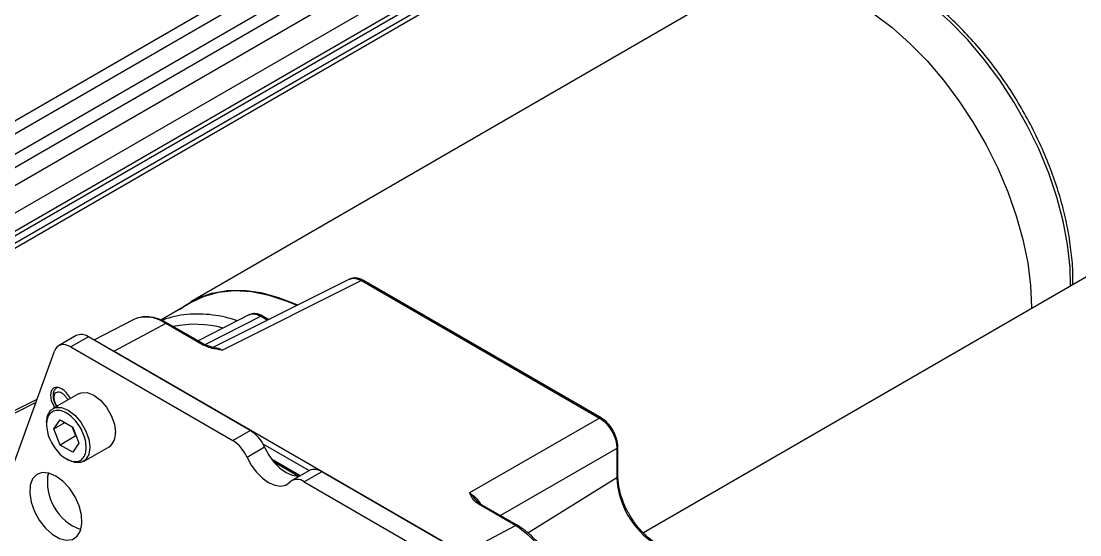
# Model space of a CAD drawing. Header units: inches. Extents: x 0 to 11, y 0 to 8.4.
# Drawn here: x 6.8867 to 7.3329, y 5.4048 to 5.6211 of the extents above; entities that cross this region are included whole.
import ezdxf

# ---------------------------------------------------------------- set-up
doc = ezdxf.new("R2010")
doc.units = ezdxf.units.IN
doc.header["$MEASUREMENT"] = 0

msp = doc.modelspace()

# ---------------------------------------------------------------- linework, layer by layer
at = {"color": 7, "linetype": 'Continuous', "lineweight": 25}
for p, q in [((7.711625982260929, 6.056880932750847), (6.760835716096055, 5.508001395323239)), ((7.716448307160246, 6.054097063842786), (6.765658040995373, 5.50521752641518)), ((7.723814002797607, 6.049844938260376), (6.775337162936999, 5.502300913411038)), ((7.728636327696925, 6.047061069352317), (6.780159487836317, 5.499517044502979)), ((7.731047490146583, 6.040846548765726), (6.784434158664017, 5.494378304404401)), ((7.734730337965263, 6.031354391325356), (6.794496922852781, 5.488569194288614)), ((7.737141500414922, 6.025139870738766), (6.801085019984748, 5.484765966768304)), ((7.734730337965265, 6.021709219060235), (6.802850792217397, 5.483746608156054)), ((7.731047490146583, 6.016469187202275), (6.8055478607688, 5.482189623622677)), ((7.728636327696925, 6.013038535523743), (6.807313633001449, 5.481170265010426)), ((7.185801075702225, 5.634384362467136), (6.958112692160159, 5.502942656463682)), ((7.365524049253808, 5.53063249825633), (7.148930454839013, 5.405595677684229)), ((7.025361924419654, 5.512580203683373), (6.967481507517168, 5.483676751802035)), ((7.030109711890382, 5.511828334621424), (6.971480620938848, 5.482551021155987)), ((7.030109711890382, 5.511828334621424), (7.130371583022876, 5.453948388425931)), ((7.131163719182108, 5.454007987340917), (7.030901848049615, 5.511887933536411)), ((6.958321008562792, 5.502581802771023), (6.945524585965573, 5.495194585246995)), ((6.933822638700812, 5.495368813821919), (6.91734158724491, 5.48677194559802)), ((6.947658125984152, 5.493768798811203), (6.925855666897565, 5.482061695952671)), ((6.935172936179997, 5.495945936162613), (6.933822638700812, 5.495368813821919)), ((6.963400136030411, 5.484681129847971), (6.947658125984152, 5.493768798811203)), ((6.964192272189643, 5.484740728762957), (6.948450262143384, 5.493828397726189)), ((6.982904682405882, 5.497507897126394), (6.96121472131438, 5.486459632295356)), ((6.98776125711652, 5.49680943794704), (6.964134000322151, 5.484774368396021)), ((6.983296127723565, 5.497605074499096), (6.982725332301042, 5.49741626725278)), ((6.98776125711652, 5.49680943794704), (6.990552955824153, 5.495197824587278)), ((6.991033045086911, 5.495437564341195), (6.988553393275753, 5.496869036862027)), ((6.909766412657548, 5.488654247176885), (6.902400717020188, 5.484402121594475)), ((6.914974322723361, 5.488138538317564), (6.907608627086002, 5.483886412735159)), ((6.983240268430681, 5.448729446706875), (6.914974322723361, 5.488138538317564)), ((6.96846876613107, 5.483357846948756), (6.964197941108332, 5.48473741133855)), ((6.882152354728977, 5.430829802962664), (6.900644225038667, 5.482170406389096)), ((6.907608627086002, 5.483886412735159), (6.975874572793321, 5.444477321124471)), ((6.923143049567528, 5.483422832687049), (6.925855666897565, 5.482061695952671)), ((6.925684719867331, 5.481955557654801), (6.925855666897565, 5.482061695952671)), ((6.925855666897565, 5.482061695952671), (7.073169579644762, 5.397019184304471)), ((6.971480620915738, 5.482551021144446), (6.96891817901108, 5.48318799131741)), ((6.901913400859645, 5.466945073383851), (6.901704695765178, 5.466812384229062)), ((6.910833353665586, 5.464200880061392), (6.900020512469943, 5.457958759706414)), ((6.893288289202741, 5.461747475757537), (6.865229729373545, 5.447736014242857)), ((6.892849435778494, 5.460529048457364), (6.866157864609656, 5.447200213175897)), ((6.900413696431563, 5.449439017534448), (6.903061349425208, 5.453222043470417)), ((6.903061349425208, 5.453222043470417), (6.908368572741195, 5.45016619398099)), ((7.130371583022876, 5.453948388425931), (7.075699071202486, 5.422386990421312)), ((6.900413696431563, 5.449439017534448), (6.905016609794354, 5.452096222858581)), ((6.903073266753906, 5.442600142109054), (6.900413696431563, 5.449439017534448)), ((6.909672930044981, 5.446410046630893), (6.908167084859707, 5.450282208816454)), ((6.908368572741195, 5.45016619398099), (6.911028143063539, 5.443327318555593)), ((6.975874572793321, 5.444477321124471), (6.983240268430681, 5.448729446706875)), ((6.909672930044981, 5.446410046630893), (6.903073266753906, 5.442600142109054)), ((6.909874417926469, 5.446294031795429), (6.909672930044981, 5.446410046630893)), ((6.908380490069893, 5.439544292619626), (6.903073266753906, 5.442600142109054)), ((6.911028143063539, 5.443327318555593), (6.908380490069893, 5.439544292619626)), ((6.912894466152632, 5.435658001500111), (6.923707307348275, 5.441900121855089)), ((6.915556421049463, 5.441906418754012), (6.915561481468322, 5.441566387167445)), ((6.989261354065538, 5.441647159370635), (6.981895658428179, 5.437395033788229)), ((6.988510361109643, 5.443123671310703), (7.008074852561637, 5.431829330802264)), ((7.137732791677466, 5.441198401068482), (7.088675091591948, 5.412878326756241)), ((7.137732791677466, 5.441198401068482), (7.137732791677466, 5.428899242319648)), ((7.138180535508102, 5.429555424441193), (7.138180535508102, 5.441854583190026)), ((7.00431753483453, 5.429660277448004), (6.9922013120949, 5.436654823952483)), ((6.993013783417411, 5.435622025659449), (7.003572181618212, 5.429526792118821)), ((6.897688309930746, 5.429055813765021), (6.898250011559504, 5.430794069605488)), ((7.008137786539118, 5.431865661814136), (7.000772090901759, 5.427613536231727)), ((7.013345696604948, 5.431349952954805), (7.005980000967589, 5.427097827372394)), ((7.081611642312193, 5.391940861344078), (7.013345696604948, 5.431349952954805)), ((7.005980000967589, 5.427097827372394), (7.074245946674834, 5.387688735761662)), ((7.100187790832837, 5.40565643589219), (7.137732791677422, 5.428899242319623)), ((7.079135212300986, 5.4185149415669), (7.078036783337421, 5.419766932375011)), ((7.080015952184151, 5.417877088456105), (7.078603196682006, 5.419073572900543)), ((7.094972038731348, 5.408726287163003), (7.079230028779461, 5.417813956176911)), ((7.09576417489058, 5.40878588607799), (7.080022164844321, 5.417873555041223)), ((7.073169579644762, 5.397019184304471), (7.094972038731348, 5.408726287163003))]:
    msp.add_line(p, q, dxfattribs=at)
at = {"color": 7, "linetype": 'Continuous', "lineweight": 25, "flags": 128}
for points in [[(7.329016397737536, 5.509557079638886), (7.328784615188507, 5.51738970706473), (7.327739835900822, 5.527002405993627), (7.325871664603901, 5.536911157876751), (7.323201268425023, 5.54700369259593), (7.319758904019929, 5.557165657700025), (7.31558357475283, 5.567281914063891), (7.310722588772697, 5.577237840460674), (7.305231022993039, 5.586920632266112), (7.299171099048456, 5.596220579580002), (7.292611478298662, 5.605032310283208), (7.285626483867845, 5.613255983945873), (7.27829525853397, 5.620798423059385), (7.270700868009475, 5.627574168774785), (7.26292935977357, 5.633506449185663), (7.255068788119905, 5.638528049184548)], [(7.23829680916562, 5.629186017165168), (7.246057651611994, 5.624236103105067), (7.253733464644466, 5.618401071178493), (7.261240150449183, 5.61174485121629), (7.268495464205595, 5.604340370157269), (7.275419915177914, 5.596268753045399), (7.281937637632253, 5.587618434206854), (7.287977222037481, 5.578484188345022), (7.29347249744299, 5.56896609216903), (7.298363256461478, 5.559168427932374), (7.302595914913679, 5.549198540894722), (7.306124098907851, 5.539165663224789), (7.308909152921836, 5.529179717229847), (7.310920563321043, 5.519350111023906), (7.312136292672228, 5.509784539829537), (7.312543021190208, 5.500587806046469), (7.3125415358559, 5.500046344316311)], [(6.95364819940012, 5.499884247460492), (6.955432737346183, 5.501228879862354), (6.960928012751692, 5.504402266106093), (6.966967597156921, 5.506563356241441), (6.973485319611259, 5.507688472912638), (6.980409770583578, 5.507765289105991), (6.987665084339991, 5.506792963207207), (6.995171770144708, 5.504782148222309), (7.002847583177179, 5.50175487506106), (7.003283104514809, 5.501554814737203)], [(7.002926540595523, 5.501376759211082), (6.998845428104696, 5.503107481039567), (6.991151574192084, 5.505627584269158), (6.983678174180754, 5.507086934828907), (6.976509904679054, 5.507468997693841), (6.969727985044731, 5.506769443939038), (6.963409257137163, 5.504996199788066), (6.958321008562792, 5.502581802771023)], [(6.907608627086002, 5.483886412735159), (6.906472252772293, 5.48444059206829), (6.905363089448665, 5.484777830140964), (6.904307696525895, 5.484890051637032), (6.903331345858519, 5.484774569362687), (6.902457416598991, 5.484434148592523), (6.901706835373444, 5.483876940853809), (6.901097575184293, 5.483116288734513), (6.900644225038667, 5.482170406389096)], [(6.903717450534035, 5.466318017442362), (6.901913463533547, 5.466945067181677), (6.900384117200701, 5.466647914704742), (6.899362240651113, 5.465471798782478), (6.899003405326125, 5.463595772402533), (6.899362240651113, 5.461305443575031), (6.900384117200701, 5.458949494102076), (6.900739430092083, 5.458373782015678)], [(6.901666480140675, 5.466787488176002), (6.901779459682476, 5.466857710353378), (6.901941954703807, 5.466942118309349)], [(6.910833353665586, 5.464200880061392), (6.91190958956361, 5.464642338234097), (6.914445817141917, 5.464675259630006), (6.917258527767932, 5.463570268652667), (6.920072393728276, 5.461435529517868), (6.922611974217392, 5.458480005365721), (6.924628677402708, 5.454993003492588), (6.925925094325248, 5.451315855937184), (6.926374322663966, 5.447808507522423)], [(6.897353564485059, 5.452021296730239), (6.897353497154252, 5.45205037403908), (6.897795430999108, 5.455044599613228), (6.899085267463669, 5.457232606685569), (6.901096748367965, 5.458400217879119), (6.903632975946271, 5.458433139275029), (6.906445686572289, 5.457328148297691), (6.909259552532632, 5.45519340916289), (6.911799133021749, 5.452237885010743), (6.913815836207063, 5.448750883137611), (6.915112253129604, 5.445073735582207), (6.915556421049463, 5.441906418754012)], [(6.915561481468322, 5.441566387167445), (6.915119547623465, 5.438572161593297), (6.913829711158905, 5.436384154520957), (6.911818230254609, 5.435216543327407), (6.909282002676303, 5.435183621931497), (6.906469292050286, 5.436288612908835), (6.905997041372946, 5.436574683153905)], [(6.989261354065538, 5.441647159370635), (6.9910266411276, 5.438365975217571), (6.993205851081535, 5.435393321922992), (6.995674846505539, 5.432898534945024), (6.998292982517815, 5.431023728366269), (7.000911118530091, 5.429875699448112), (7.003380113954094, 5.429519844987133), (7.00419484409214, 5.429589449590035)], [(6.981895658428179, 5.437395033788229), (6.983660945490239, 5.434113849635167), (6.985840155444175, 5.431141196340588), (6.988309150868178, 5.428646409362621), (6.990927286880455, 5.426771602783864), (6.993545422892729, 5.425623573865708), (6.996014418316732, 5.425267719404727), (6.998193628270668, 5.425724310442383), (6.999958915332736, 5.42696733753698)], [(6.901272039582467, 5.429536026659787), (6.898291178232039, 5.430783723346695), (6.895531393731439, 5.430992648193921), (6.893197366671902, 5.430147306201309), (6.891462201162972, 5.428310392517273), (6.890454586492591, 5.425618142626434), (6.890249252831331, 5.422270228386976), (6.890861428837509, 5.418514949282347), (6.892245712217264, 5.41463081718448), (6.894299437004997, 5.410905900402351), (6.896870287828366, 5.407616458973333), (6.899767596442663, 5.40500645572002), (6.90277648272227, 5.403269462643741), (6.905673791336566, 5.402534304574748), (6.908244642159937, 5.402855504823895), (6.910298366947669, 5.404209241438096), (6.911682650327426, 5.406495113965608), (6.912294826333603, 5.409543589698237), (6.912089492672343, 5.413128577136742), (6.911081878001961, 5.416984194163037), (6.909346712493031, 5.420824487300552), (6.907012685433495, 5.424364639575455), (6.904252900932895, 5.427342094088631), (6.901272039582467, 5.429536026659787)]]:
    msp.add_lwpolyline(points, dxfattribs=at)
at = {"color": 7, "linetype": 'Continuous', "lineweight": 25}
for centre, radius, start, end in [((7.030558951647127, 5.511151423090791), 0.0008124195833101249, 65.03477472304682, 123.5706768135593), ((6.960727278129572, 5.444571166229824), 0.0531914950642504, 71.22416186445056, 94.4567492323106), ((6.939095948308094, 5.48155529851968), 0.01491577942741865, 54.96792766092852, 105.2487918246798), ((6.960018596318573, 5.459898015203899), 0.03785902081567233, 95.18994616501331, 111.0858091252057), ((6.948107365740896, 5.493091887280577), 0.0008124195833036834, 65.03477472283532, 123.5706768137842), ((6.959895386170321, 5.447037717563269), 0.04640679235348354, 75.06979045151559, 101.4201045160876), ((6.988210496873267, 5.496132526416409), 0.0008124195833087582, 65.03477472310753, 123.5706768137676), ((6.911936332000546, 5.484013263007359), 0.005123210323313545, 53.63082630674119, 115.058715264219), ((6.963843947794133, 5.484054368584782), 0.0007679834390487641, 61.01019911096963, 125.3024387557667), ((6.89822412404404, 5.457761098725372), 0.01016845582450268, 26.31207089567248, 57.30055805599753), ((7.130820876986867, 5.453271308890295), 0.0008125895419326335, 65.07568361926504, 123.5673109987816), ((6.974807695464125, 5.435459810421349), 0.01572232597252816, 23.17488835612814, 57.56490548218795), ((6.920157220260545, 5.447058744581355), 0.006262148733655573, 304.5351676749436, 6.876482342227535), ((6.967441999826846, 5.431207684839015), 0.01572232597242634, 23.17488835600473, 57.56490548230114), ((7.137371204912589, 5.441926028140087), 0.0008125183960186744, 296.4246048453552, 354.9228298290211), ((6.918947756932053, 5.426981550902283), 0.0212355603454262, 169.536751587739, 250.4578718795519), ((7.010283464022187, 5.426979870086721), 0.005336187090502643, 54.98005538710298, 113.7094861840123), ((7.003049094681203, 5.423357979206627), 0.004751491972273547, 51.91432165417192, 130.5687344236585), ((7.13737068852563, 5.429627440639511), 0.0008132597897508354, 296.4392742484103, 354.7449075205429), ((7.172828594111661, 5.430496296093783), 0.03513212104699562, 182.605478485672, 237.394521660145), ((7.079679268447417, 5.417137044657215), 0.0008124195250985279, 65.0347732460408, 123.5706720226511), ((7.095421227510518, 5.408049533621565), 0.0008122597584408583, 64.99626838783225, 123.5738431415959), ((7.070820833097387, 5.371418359233459), 0.04444279716635688, 13.34381092796986, 57.08308724342132)]:
    msp.add_arc(centre, radius, start, end, dxfattribs=at)
for points, knots in [([(7.329873300088991, 5.510051758836839), (7.329917196508912, 5.511243662808499), (7.330064804158853, 5.515251601144367), (7.329523091192739, 5.52249716842206), (7.328278820038122, 5.531669982900066), (7.326263673382488, 5.541074234652095), (7.323557531286709, 5.550585835386607), (7.320173959504981, 5.560120759820699), (7.316151787982672, 5.569584188418121), (7.311530254275205, 5.578884909157798), (7.306355260868556, 5.587932392269656), (7.300677315909226, 5.596638446948146), (7.294551459731291, 5.60491786794242), (7.288036549242838, 5.612689679722587), (7.281194546835672, 5.619876624605848), (7.274089870934782, 5.626410592292933), (7.266789133792108, 5.632214444993624), (7.260960605357297, 5.636181915521136), (7.257590842368157, 5.638170201387224), (7.256709074754808, 5.638690477171737)], [0, 0, 0, 0, 0.02686814225355563, 0.09034776283324068, 0.1538069265739321, 0.2172278228423642, 0.2806067548100511, 0.3439478794642123, 0.4072594255387541, 0.4705516047130293, 0.5338355521101351, 0.5971228411673731, 0.6604216421795092, 0.7237436302892042, 0.7871007046024899, 0.8505042697688016, 0.9139642323327775, 0.9774869764540706, 1, 1, 1, 1]), ([(7.030901552012534, 5.511888104313612), (7.030397741768068, 5.512143553768643), (7.029382144489006, 5.512658497190928), (7.027850262398646, 5.512973978440525), (7.026379513271486, 5.512954530592165), (7.02553253042311, 5.512620663186424), (7.025107935150833, 5.512453294363882)], [0, 0, 0, 0, 0.2454400146123833, 0.4947660627214798, 0.746724574678557, 1, 1, 1, 1]), ([(7.025131319362699, 5.512395713550521), (7.025799842420855, 5.512625721567872), (7.026853240998824, 5.512988147538737), (7.028629430737105, 5.512584650835347), (7.029611916668942, 5.512082671844023), (7.030109711890382, 5.511828334621424)], [0, 0, 0, 0, 0.4614705075958033, 0.7271437694561584, 1, 1, 1, 1]), ([(6.98278542048832, 5.497312820898403), (6.982996722421946, 5.497452532192583), (6.983725228194964, 5.497934214885303), (6.985460201297868, 5.4978770163024), (6.986985581853383, 5.497169313668004), (6.98776125711652, 5.49680943794704)], [0, 0, 0, 0, 0.1672187716998312, 0.576520235516658, 1, 1, 1, 1]), ([(6.988553098399324, 5.496869206970147), (6.988045700020009, 5.49712712971095), (6.987022620771099, 5.497647185380604), (6.985486581342493, 5.497946142260836), (6.984301595284671, 5.497967968245815), (6.983713138070883, 5.497749470504256), (6.983553795453593, 5.497690305621583)], [0, 0, 0, 0, 0.2919739955628933, 0.5887140130102632, 0.8886318595707627, 1, 1, 1, 1]), ([(6.948450262143384, 5.493828397726189), (6.947755627678718, 5.494204835515903), (6.945739839168655, 5.495297235921951), (6.942406065965716, 5.496397666797074), (6.938640533898625, 5.496835475772498), (6.936414144112239, 5.496261506536139), (6.935344617085048, 5.495985779610505)], [0, 0, 0, 0, 0.1524907941499092, 0.4425193484819386, 0.7321939637075813, 1, 1, 1, 1]), ([(6.971480620899534, 5.482551019859179), (6.9706652659147, 5.482678431424257), (6.969028563727607, 5.482934190929139), (6.966165094835813, 5.483482911498745), (6.964439312447033, 5.484230793934088), (6.963400136030411, 5.484681129847971)], [0, 0, 0, 0, 0.283128135083076, 0.568337039127613, 0.9999999999999999, 0.9999999999999999, 0.9999999999999999, 0.9999999999999999]), ([(6.968577227698788, 5.483531110976174), (6.969039263938884, 5.483461957140619), (6.969975911345318, 5.483321767356581), (6.970974581868708, 5.482810225784189), (6.971480620938092, 5.482551021156454)], [0, 0, 0, 0, 0.4932872678911102, 1, 1, 1, 1]), ([(6.901653167873409, 5.466762223233314), (6.901300073302121, 5.466456753987768), (6.900587121978752, 5.465839965397493), (6.900094111378411, 5.464567175823435), (6.900110761699666, 5.463657338550297), (6.900118085892756, 5.463257116610618)], [0, 0, 0, 0, 0.3546687071553511, 0.7161297416757728, 1, 1, 1, 1]), ([(6.900118085892756, 5.463257116610618), (6.900105743491276, 5.46306860806035), (6.900049449405028, 5.46220881455874), (6.900523556180745, 5.460617063375939), (6.901271485030029, 5.459412158853193), (6.901615211808845, 5.458858419081315)], [0, 0, 0, 0, 0.1317648981164363, 0.6009838969160288, 1, 1, 1, 1]), ([(6.900546010133827, 5.462705245602616), (6.900571002993841, 5.463037076622911), (6.900627609599011, 5.463788644372181), (6.901092840693468, 5.464551903291676), (6.901809700061101, 5.464970228180509), (6.902688587775141, 5.465000006320712), (6.903715556458062, 5.464603733163369), (6.904753695202266, 5.463811989586034), (6.905601753194943, 5.462766134887122), (6.906127034216343, 5.461979608112605), (6.906264171306177, 5.46157962110826), (6.906268886234856, 5.461565869101416)], [0, 0, 0, 0, 0.1132360101382702, 0.2564694922130204, 0.3697055023512952, 0.494584657953118, 0.6262188459465895, 0.7578530339400451, 0.8827321895418679, 0.9959681996801426, 1, 1, 1, 1]), ([(6.902123946378601, 5.458675386751723), (6.90201840914628, 5.45879520007204), (6.901642419395464, 5.459222050193648), (6.901100114286823, 5.460237879766412), (6.900626092602536, 5.461525413121831), (6.900570538357456, 5.46234387818475), (6.900546010133827, 5.462705245602616)], [0, 0, 0, 0, 0.1067606396151033, 0.3803482941811499, 0.7264123454339616, 0.9999999999999999, 0.9999999999999999, 0.9999999999999999, 0.9999999999999999]), ([(6.914088342959842, 5.441565284110483), (6.914023422207931, 5.440689100758969), (6.913876382478644, 5.438704623391972), (6.912652103123746, 5.43668727540216), (6.910762851867274, 5.435579290104418), (6.908447114318433, 5.435496478607637), (6.905732160463804, 5.436537021863181), (6.903014889584482, 5.438624302743035), (6.900699127896674, 5.441373888131722), (6.898793647049485, 5.444666844641542), (6.897611534874516, 5.448069770341219), (6.89724104633391, 5.451265799752532), (6.897604837606385, 5.454039037723143), (6.898780837271858, 5.456084184706045), (6.900681387746004, 5.457185664020054), (6.902993969564427, 5.457270292556861), (6.905710066786579, 5.456229090961001), (6.908426194298377, 5.454142468421461), (6.910745111716603, 5.451391065992748), (6.912639293346119, 5.448104615466661), (6.913869685210513, 5.444673890773898), (6.914021370921388, 5.442517410095668), (6.914088342959841, 5.441565284110483)], [0, 0, 0, 0, 0.04520624493786567, 0.1023881243247096, 0.1475943692625754, 0.197448807694984, 0.2500000000000004, 0.3025511923050157, 0.3524056307374234, 0.3976118756752893, 0.4547937550621342, 0.4999999999999997, 0.5452062449378654, 0.6023881243247093, 0.6475943692625752, 0.6974488076949837, 0.7500000000000001, 0.8025511923050155, 0.8524056307374253, 0.8976118756752897, 0.9547937550621344, 0.9999999999999999, 0.9999999999999999, 0.9999999999999999, 0.9999999999999999]), ([(7.130371583022876, 5.453948388425931), (7.130876020450953, 5.453625768958712), (7.131871606232711, 5.452989029223305), (7.133720833974565, 5.451240361951565), (7.135726465469125, 5.448540213717587), (7.137062074663257, 5.445453150948985), (7.137651902910068, 5.442977226286073), (7.13770559005986, 5.441796591953493), (7.137732791677466, 5.441198401068482)], [0, 0, 0, 0, 0.1304258017858237, 0.2574156210559068, 0.5000000347165617, 0.7425896055538498, 0.869578117952665, 0.9999999999999999, 0.9999999999999999, 0.9999999999999999, 0.9999999999999999]), ([(7.136323255590329, 5.448320202003668), (7.136259807212185, 5.44847128146624), (7.13570392153029, 5.449794923023792), (7.133873134377027, 5.452039280751745), (7.132066964180064, 5.453351645201402), (7.131163427087772, 5.45400815584523)], [0, 0, 0, 0, 0.06049523305323411, 0.530012505605523, 1, 1, 1, 1]), ([(7.138180535406716, 5.441854247591413), (7.138090545831854, 5.442983621639018), (7.137922239518231, 5.445095875007757), (7.136831023235542, 5.447296296198524), (7.136323255590329, 5.448320202003668)], [0, 0, 0, 0, 0.5346773565710504, 1, 1, 1, 1]), ([(7.142728310610425, 5.41390717642664), (7.142616508086079, 5.414086597486294), (7.141646130610687, 5.415643862457886), (7.140304680580842, 5.418845107467132), (7.138871850334636, 5.42326435488792), (7.138255619804488, 5.426880805923274), (7.138199692231025, 5.428873032405337), (7.138180535508102, 5.429555424441192)], [0, 0, 0, 0, 0.03576443516784172, 0.3104134053327986, 0.5845700789118775, 0.8577038945328096, 0.9999999999999999, 0.9999999999999999, 0.9999999999999999, 0.9999999999999999]), ([(7.075699071202361, 5.42238699042138), (7.076196773172931, 5.422059948860035), (7.077179007458572, 5.42141451956022), (7.07880099462673, 5.419913871303956), (7.079725176073792, 5.418536351153895), (7.080263202142294, 5.41773440717095)], [0, 0, 0, 0, 0.3003038693824694, 0.5926614200054314, 1, 1, 1, 1]), ([(7.078036783337421, 5.419766932375011), (7.078036392077363, 5.419767378335216), (7.07715611987248, 5.420770717072533), (7.076427433595621, 5.421579033385609), (7.075699071202482, 5.422386990421311)], [0, 0, 0, 0, 0.000444476214773055, 1, 1, 1, 1]), ([(7.079230028779461, 5.417813956176911), (7.078730571026236, 5.418160901581785), (7.077672945177654, 5.418895575187055), (7.076534148297926, 5.420469890481946), (7.076013010745793, 5.421666273489873), (7.075699071163804, 5.422386989124102)], [0, 0, 0, 0, 0.2624106760730198, 0.5556672454618936, 1, 1, 1, 1]), ([(7.154687270566343, 5.400986007274994), (7.15461652020462, 5.401018927474784), (7.153449942161522, 5.401561737169516), (7.151098386933678, 5.403408919984811), (7.147864059177448, 5.406480169229467), (7.144972890232316, 5.41005705927796), (7.143441447461304, 5.412683936051405), (7.142728310610425, 5.41390717642664)], [0, 0, 0, 0, 0.01637705628901715, 0.2700355703087369, 0.5237923320656394, 0.7782475172408625, 1, 1, 1, 1]), ([(7.114449315404333, 5.382284412472757), (7.114358368312677, 5.382745255866617), (7.113945878617297, 5.384835406828972), (7.112497905459054, 5.388659831978078), (7.11016564289816, 5.393534833973766), (7.107233221361239, 5.398132071934715), (7.103872655583543, 5.402276183033293), (7.100245042496893, 5.405752326711322), (7.097484526029247, 5.407770222852128), (7.096003485555422, 5.40864460152487), (7.09576417489058, 5.40878588607799)], [0, 0, 0, 0, 0.04408905786949315, 0.1999655153202221, 0.3556314430753643, 0.5112517964732975, 0.667001922028729, 0.8230544547153316, 0.9714086435642423, 1, 1, 1, 1])]:
    msp.add_open_spline(points, degree=3, knots=knots, dxfattribs=at)

doc.saveas('drawing.dxf')
